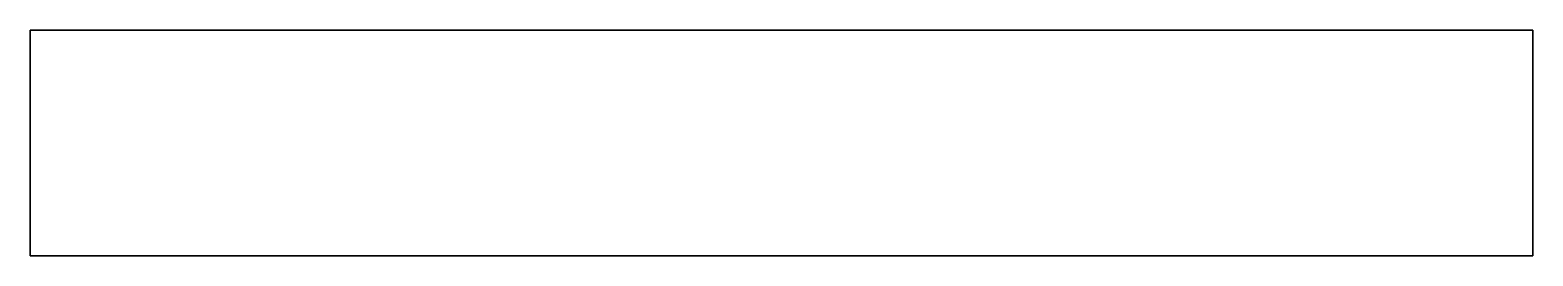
# Model space of a CAD drawing. Header units: metres. Extents: x -10 to 10, y 0 to 3.
import ezdxf

# ---------------------------------------------------------------- set-up
doc = ezdxf.new("R2010")
doc.units = ezdxf.units.M

msp = doc.modelspace()

# ---------------------------------------------------------------- linework, layer by layer
at = {"layer": 'w4x1'}
for points in [[(-10, 3, 2.5), (-10, 3, -2.5), (-10, 0, -2.5), (-10, 0, 2.5)], [(10, 3, -2.5), (-10, 3, -2.5), (-10, 3, 2.5), (10, 3, 2.5)], [(10, 3, 2.5), (-10, 3, 2.5), (-10, 0, 2.5), (10, 0, 2.5)], [(-10, 3, -2.5), (10, 3, -2.5), (10, 0, -2.5), (-10, 0, -2.5)], [(10, 3, -2.5), (10, 3, 2.5), (10, 0, 2.5), (10, 0, -2.5)], [(10, 0, 2.5), (-10, 0, 2.5), (-10, 0, -2.5), (10, 0, -2.5)]]:
    msp.add_3dface(points, dxfattribs=at)

doc.saveas('drawing.dxf')
